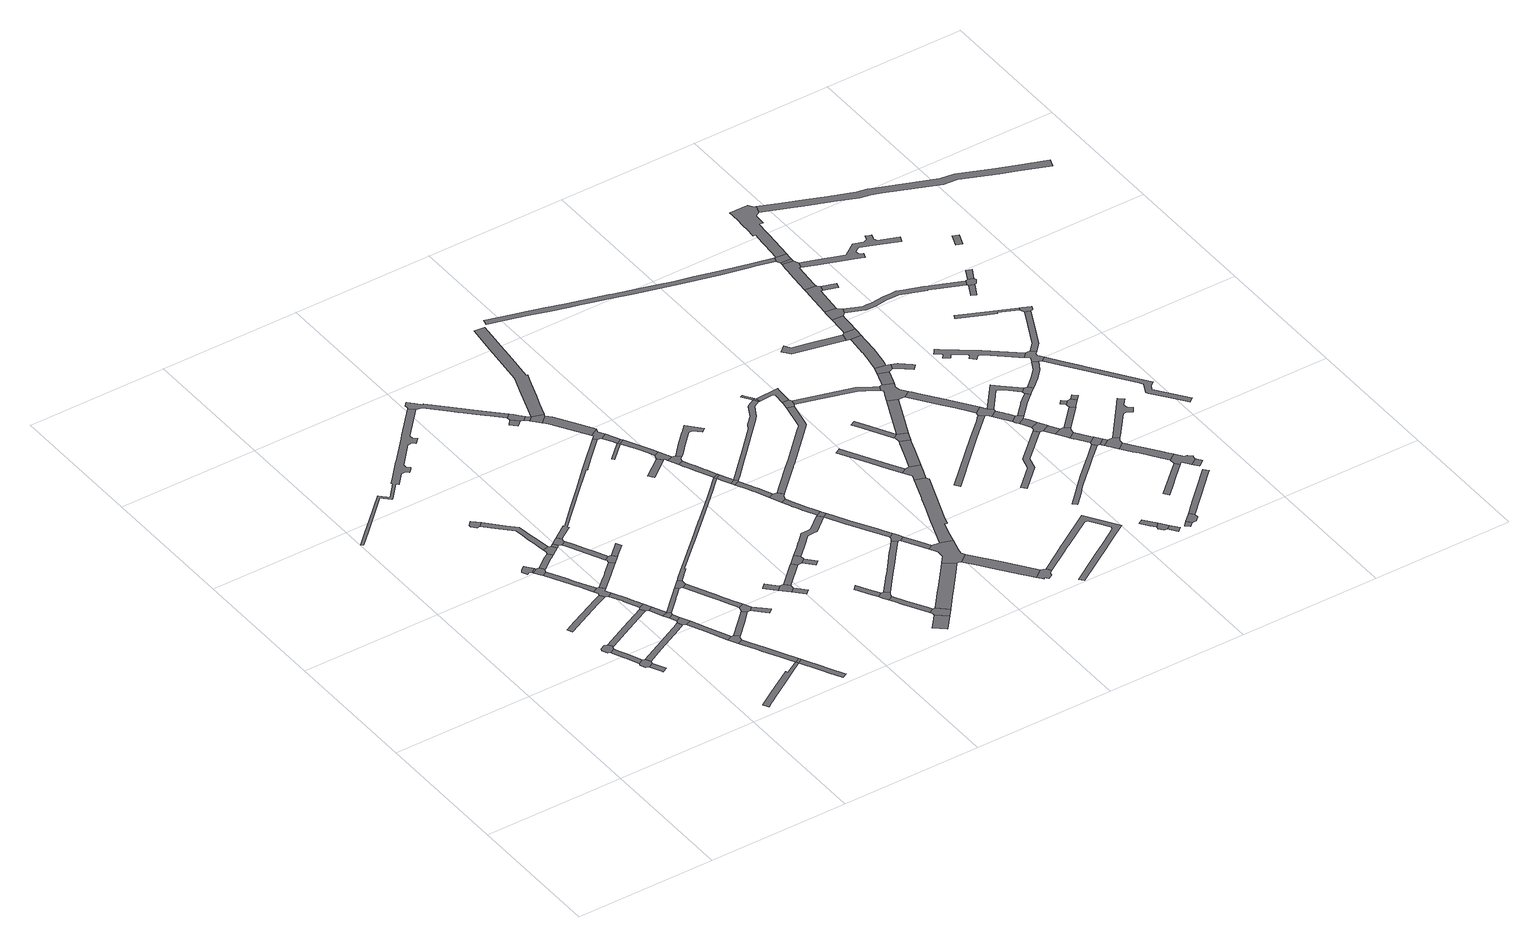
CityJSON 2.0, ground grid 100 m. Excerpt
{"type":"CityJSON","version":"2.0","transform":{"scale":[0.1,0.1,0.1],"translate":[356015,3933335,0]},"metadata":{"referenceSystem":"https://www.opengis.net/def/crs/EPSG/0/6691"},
"CityObjects":{
"road1":{"type":"Road","geometry":[{"type":"MultiSurface","lod":"1","boundaries":[[[0,1,2,3,4,5,6,7,8,9]]]}]},
"road2":{"type":"Road","attributes":{"RoadStructureAttribute.sectionType":"1"},"geometry":[{"type":"MultiSurface","lod":"1","boundaries":[[[10,11,12,0,9,13,14,15,16,17]]]}]},
"road3":{"type":"Road","geometry":[{"type":"MultiSurface","lod":"1","boundaries":[[[18,19,17,16,20,21,22,23]]]}]},
"road4":{"type":"Road","attributes":{"RoadStructureAttribute.sectionType":"1"},"geometry":[{"type":"MultiSurface","lod":"1","boundaries":[[[24,25,26,27,23,22]]]}]},
"road5":{"type":"Road","attributes":{"RoadStructureAttribute.sectionType":"1"},"geometry":[{"type":"MultiSurface","lod":"1","boundaries":[[[28,29,30,31,32,33,34,35]]]}]},
"road6":{"type":"Road","attributes":{"RoadStructureAttribute.sectionType":"1"},"geometry":[{"type":"MultiSurface","lod":"1","boundaries":[[[36,3,2,37,38,39,40]]]}]},
"road7":{"type":"Road","attributes":{"RoadStructureAttribute.sectionType":"1"},"geometry":[{"type":"MultiSurface","lod":"1","boundaries":[[[41,42,43,44,19,18,45,46,47]]]}]},
"road8":{"type":"Road","geometry":[{"type":"MultiSurface","lod":"1","boundaries":[[[48,49,50,51,52,53,54]]]}]},
"road9":{"type":"Road","attributes":{"RoadStructureAttribute.sectionType":"1"},"geometry":[{"type":"MultiSurface","lod":"1","boundaries":[[[52,51,55,56]]]}]},
"road10":{"type":"Road","geometry":[{"type":"MultiSurface","lod":"1","boundaries":[[[57,58,59,60,56,55,61,62]]]}]},
"road11":{"type":"Road","attributes":{"RoadStructureAttribute.sectionType":"1"},"geometry":[{"type":"MultiSurface","lod":"1","boundaries":[[[63,64,65,66,67,68,69,70,57,62]]]}]},
"road12":{"type":"Road","geometry":[{"type":"MultiSurface","lod":"1","boundaries":[[[71,67,66,72,32,31,73,74,75,76]]]}]},
"road13":{"type":"Road","attributes":{"RoadStructureAttribute.sectionType":"1"},"geometry":[{"type":"MultiSurface","lod":"1","boundaries":[[[77,78,79,60,59,80,81,82,83]]]}]},
"road14":{"type":"Road","attributes":{"RoadStructureAttribute.sectionType":"1"},"geometry":[{"type":"MultiSurface","lod":"1","boundaries":[[[84,85,86,87,88,89,90,91,92,93,74,73]]]}]},
"road15":{"type":"Road","geometry":[{"type":"MultiSurface","lod":"1","boundaries":[[[94,95,96,97,98,99,100,101]]]}]},
"road16":{"type":"Road","geometry":[{"type":"MultiSurface","lod":"1","boundaries":[[[88,87,40,39,102,103]]]}]},
"road17":{"type":"Road","attributes":{"RoadStructureAttribute.sectionType":"1"},"geometry":[{"type":"MultiSurface","lod":"1","boundaries":[[[104,105,106,107,108,109,110,111,112,113,114,115,116,117,118,119,120,109,121,122,123,124,125,126,127,128]]]}]},
"road18":{"type":"Road","attributes":{"RoadStructureAttribute.sectionType":"1"},"geometry":[{"type":"MultiSurface","lod":"1","boundaries":[[[129,103,102,130,131,132]]]}]},
"road19":{"type":"Road","attributes":{"RoadStructureAttribute.sectionType":"1"},"geometry":[{"type":"MultiSurface","lod":"1","boundaries":[[[133,134,135,136,137,138,139,140,141,142,143,144,145,146,147,148,149,150,151,152,153,154,155,156,157,158,159,160,161,162,163,164,165,166,167,168,169,170,171,172]]]}]},
"road20":{"type":"Road","geometry":[{"type":"MultiSurface","lod":"1","boundaries":[[[173,174,175,129,132]]]}]},
"road21":{"type":"Road","attributes":{"RoadStructureAttribute.sectionType":"1"},"geometry":[{"type":"MultiSurface","lod":"1","boundaries":[[[176,177,174,173]]]}]},
"road22":{"type":"Road","geometry":[{"type":"MultiSurface","lod":"1","boundaries":[[[178,179,180,177,176,181,41,47]]]}]},
"road23":{"type":"Road","attributes":{"RoadStructureAttribute.sectionType":"1"},"geometry":[{"type":"MultiSurface","lod":"1","boundaries":[[[182,183,184,185,186,187,188,189,190,191,192,193,194,195,196,94,101]]]}]},
"road24":{"type":"Road","attributes":{"RoadStructureAttribute.sectionType":"1"},"geometry":[{"type":"MultiSurface","lod":"1","boundaries":[[[197,198,199,179,178,200,201,202,203,204]]]}]},
"road25":{"type":"Road","geometry":[{"type":"MultiSurface","lod":"1","boundaries":[[[205,190,189,206,77,83,207,208]]]}]},
"road26":{"type":"Road","geometry":[{"type":"MultiSurface","lod":"1","boundaries":[[[209,210,211,212,197,204,213,214]]]}]},
"road27":{"type":"Road","attributes":{"RoadStructureAttribute.sectionType":"1"},"geometry":[{"type":"MultiSurface","lod":"1","boundaries":[[[215,216,217,218,219,220,221,222,223,224,71,76]]]}]},
"road28":{"type":"Road","attributes":{"RoadStructureAttribute.sectionType":"1"},"geometry":[{"type":"MultiSurface","lod":"1","boundaries":[[[207,225,226,227,228,208]]]}]},
"road29":{"type":"Road","attributes":{"RoadStructureAttribute.sectionType":"1"},"geometry":[{"type":"MultiSurface","lod":"1","boundaries":[[[229,230,231,232,233,234,235,121,236,237,238,239,240,241,242,209,214]]]}]},
"road30":{"type":"Road","attributes":{"RoadStructureAttribute.sectionType":"1"},"geometry":[{"type":"MultiSurface","lod":"1","boundaries":[[[243,244,245,129,175,246,247,248,249,250,251]]]}]},
"road31":{"type":"Road","geometry":[{"type":"MultiSurface","lod":"1","boundaries":[[[252,253,254,255,228,227,256,257]]]}]},
"road32":{"type":"Road","geometry":[{"type":"MultiSurface","lod":"1","boundaries":[[[109,120,258,236,121]]]}]},
"road33":{"type":"Road","attributes":{"RoadStructureAttribute.sectionType":"1"},"geometry":[{"type":"MultiSurface","lod":"1","boundaries":[[[256,259,260,261,262,263,264,265,266,267,268,269,270,257]]]}]},
"road34":{"type":"Road","attributes":{"RoadStructureAttribute.sectionType":"1"},"geometry":[{"type":"MultiSurface","lod":"1","boundaries":[[[271,272,273,212,211,274,275,276,277]]]}]},
"road35":{"type":"Road","geometry":[{"type":"MultiSurface","lod":"1","boundaries":[[[265,264,278,279,280,220,219,281,282,283]]]}]},
"road36":{"type":"Road","geometry":[{"type":"MultiSurface","lod":"1","boundaries":[[[251,250,284,285,286,287,288]]]}]},
"road37":{"type":"Road","attributes":{"RoadStructureAttribute.sectionType":"1"},"geometry":[{"type":"MultiSurface","lod":"1","boundaries":[[[282,289,290,291,292,283]]]}]},
"road38":{"type":"Road","attributes":{"RoadStructureAttribute.sectionType":"1"},"geometry":[{"type":"MultiSurface","lod":"1","boundaries":[[[293,294,295,296,297,298,299,285,284,300,301,302,303,304,305]]]}]},
"road39":{"type":"Road","geometry":[{"type":"MultiSurface","lod":"1","boundaries":[[[306,271,277,307,308,309,293,305]]]}]},
"road40":{"type":"Road","attributes":{"RoadStructureAttribute.sectionType":"1"},"geometry":[{"type":"MultiSurface","lod":"1","boundaries":[[[307,310,311,312,313,308]]]}]},
"road41":{"type":"Road","attributes":{"RoadStructureAttribute.sectionType":"1"},"geometry":[{"type":"MultiSurface","lod":"1","boundaries":[[[314,315,316,317,318,319]]]}]},
"road42":{"type":"Road","attributes":{"RoadStructureAttribute.sectionType":"1"},"geometry":[{"type":"MultiSurface","lod":"1","boundaries":[[[320,321,322,323,324,325,326,327,328,254,253,329,330,331,332,333,334,335,336,337,338,339,340,341,342]]]}]},
"road43":{"type":"Road","geometry":[{"type":"MultiSurface","lod":"1","boundaries":[[[343,344,345,346,314,319]]]}]},
"road44":{"type":"Road","attributes":{"RoadStructureAttribute.sectionType":"1"},"geometry":[{"type":"MultiSurface","lod":"1","boundaries":[[[343,347,348,344]]]}]},
"road45":{"type":"Road","geometry":[{"type":"MultiSurface","lod":"1","boundaries":[[[349,350,351,352,353,354,355,356,357,358,359,360,361,362,363,364,157,156,365,366]]]}]},
"road46":{"type":"Road","attributes":{"RoadStructureAttribute.sectionType":"1"},"geometry":[{"type":"MultiSurface","lod":"1","boundaries":[[[367,368,346,345,369]]]}]},
"road47":{"type":"Road","attributes":{"RoadStructureAttribute.sectionType":"1"},"geometry":[{"type":"MultiSurface","lod":"1","boundaries":[[[287,370,371,372,373,374,375,376,377,378,379,380,381,382,383,384,385,386,387,379,388,389,390,391,392,393,394,395,396,397,398,399,288]]]}]},
"road48":{"type":"Road","geometry":[{"type":"MultiSurface","lod":"1","boundaries":[[[400,401,402,403]]]}]},
"road49":{"type":"Road","geometry":[{"type":"MultiSurface","lod":"1","boundaries":[[[404,405,406,407,408,409,410,367,369]]]}]},
"road50":{"type":"Road","geometry":[{"type":"MultiSurface","lod":"1","boundaries":[[[402,411,412,413,414,356,355,415,403]]]}]},
"road51":{"type":"Road","attributes":{"RoadStructureAttribute.sectionType":"1"},"geometry":[{"type":"MultiSurface","lod":"1","boundaries":[[[416,417,418,419,420,421]]]}]},
"road52":{"type":"Road","attributes":{"RoadStructureAttribute.sectionType":"1"},"geometry":[{"type":"MultiSurface","lod":"1","boundaries":[[[404,422,423,424,405]]]}]},
"road53":{"type":"Road","attributes":{"RoadStructureAttribute.sectionType":"1"},"geometry":[{"type":"MultiSurface","lod":"1","boundaries":[[[412,411,425,426]]]}]},
"road54":{"type":"Road","geometry":[{"type":"MultiSurface","lod":"1","boundaries":[[[427,428,429,430,416,421,431,432,433,434]]]}]},
"road55":{"type":"Road","attributes":{"RoadStructureAttribute.sectionType":"1"},"geometry":[{"type":"MultiSurface","lod":"1","boundaries":[[[435,436,437,438,439,440]]]}]},
"road56":{"type":"Road","attributes":{"RoadStructureAttribute.sectionType":"1"},"geometry":[{"type":"MultiSurface","lod":"1","boundaries":[[[433,441,442,443,444,445,446,434]]]}]},
"road57":{"type":"Road","geometry":[{"type":"MultiSurface","lod":"1","boundaries":[[[447,448,426,425,449,450]]]}]},
"road58":{"type":"Road","geometry":[{"type":"MultiSurface","lod":"1","boundaries":[[[439,451,452,444,443,453,440]]]}]},
"road59":{"type":"Road","attributes":{"RoadStructureAttribute.sectionType":"1"},"geometry":[{"type":"MultiSurface","lod":"1","boundaries":[[[449,454,455,456,457,458,459,460,450]]]}]},
"road60":{"type":"Road","attributes":{"RoadStructureAttribute.sectionType":"1"},"geometry":[{"type":"MultiSurface","lod":"1","boundaries":[[[461,462,463,464]]]}]},
"road61":{"type":"Road","attributes":{"RoadStructureAttribute.sectionType":"1"},"geometry":[{"type":"MultiSurface","lod":"1","boundaries":[[[465,466,467,468,469,470,471,472,473,474,475,468]]]}]},
"road62":{"type":"Road","geometry":[{"type":"MultiSurface","lod":"1","boundaries":[[[476,477,458,457,478,342,341,479,480]]]}]},
"road63":{"type":"Road","attributes":{"RoadStructureAttribute.sectionType":"1"},"geometry":[{"type":"MultiSurface","lod":"1","boundaries":[[[479,481,465,482,480]]]}]},
"road64":{"type":"Road","geometry":[{"type":"MultiSurface","lod":"1","boundaries":[[[482,465,468,475]]]}]},
"road65":{"type":"Road","geometry":[{"type":"MultiSurface","lod":"1","boundaries":[[[483,484,485,486,487,488,489,472,471,461,464]]]}]},
"road66":{"type":"Road","attributes":{"RoadStructureAttribute.sectionType":"1"},"geometry":[{"type":"MultiSurface","lod":"1","boundaries":[[[490,491,492,493,494,429,428,495,496,497,498,499,500]]]}]},
"road67":{"type":"Road","geometry":[{"type":"MultiSurface","lod":"1","boundaries":[[[501,502,503,504,486,485,505]]]}]},
"road68":{"type":"Road","attributes":{"RoadStructureAttribute.sectionType":"1"},"geometry":[{"type":"MultiSurface","lod":"1","boundaries":[[[506,507,508,509,510,511,512,513,514,515,516,517,518,519,520,501,505]]]}]},
"road69":{"type":"Road","attributes":{"RoadStructureAttribute.sectionType":"1"},"geometry":[{"type":"MultiSurface","lod":"1","boundaries":[[[521,522,523,524,525,526,527,528,529,530,531,532,533,534,535,536,537,408,407,538,539,540,541,542,543,528,544,545,546,547,548,549,550,551]]]}]},
"road70":{"type":"Road","geometry":[{"type":"MultiSurface","lod":"1","boundaries":[[[379,387,514,513,388]]]}]},
"road71":{"type":"Road","attributes":{"RoadStructureAttribute.sectionType":"1"},"geometry":[{"type":"MultiSurface","lod":"1","boundaries":[[[552,553,554,555,556,426,448,557,558,559,560,561,562,563,564,565,566]]]}]},
"road72":{"type":"Road","geometry":[{"type":"MultiSurface","lod":"1","boundaries":[[[567,568,569,570,382,381]]]}]},
"road73":{"type":"Road","attributes":{"RoadStructureAttribute.sectionType":"1"},"geometry":[{"type":"MultiSurface","lod":"1","boundaries":[[[571,572,573,574,452,451,575,576,577,578,579]]]}]},
"road74":{"type":"Road","attributes":{"RoadStructureAttribute.sectionType":"1"},"geometry":[{"type":"MultiSurface","lod":"1","boundaries":[[[580,581,582,569,568,583,584,585,586,587,588,589]]]}]},
"road75":{"type":"Road","geometry":[{"type":"MultiSurface","lod":"1","boundaries":[[[588,590,591,592,593,594,595,589]]]}]},
"road76":{"type":"Road","attributes":{"RoadStructureAttribute.sectionType":"1"},"geometry":[{"type":"MultiSurface","lod":"1","boundaries":[[[591,596,597,598,599,600,601,602,603,604,605,606,607,608,609,610,592]]]}]},
"road77":{"type":"Road","geometry":[{"type":"MultiSurface","lod":"1","boundaries":[[[611,603,602,529,528,527]]]}]},
"road78":{"type":"Road","attributes":{"RoadStructureAttribute.sectionType":"1"},"geometry":[{"type":"MultiSurface","lod":"1","boundaries":[[[503,612,613,614,615,616,617,618,619,620,621,622,623,624,625,626,504]]]}]},
"road79":{"type":"Road","geometry":[{"type":"MultiSurface","lod":"1","boundaries":[[[627,551,550,628,629,500,499,630,631]]]}]},
"road80":{"type":"Road","attributes":{"RoadStructureAttribute.sectionType":"1"},"geometry":[{"type":"MultiSurface","lod":"1","boundaries":[[[630,632,633,634,631]]]}]},
"road81":{"type":"Road","geometry":[{"type":"MultiSurface","lod":"1","boundaries":[[[635,636,637,638,639,640,641,633,632,642,643,644,571,579]]]}]},
"road82":{"type":"Road","attributes":{"RoadStructureAttribute.sectionType":"1"},"geometry":[{"type":"MultiSurface","lod":"1","boundaries":[[[570,645,646,647,648,649,650,651,652,653,654,655,656,657,658,659,660,661,662,663,382]]]}]},
"road83":{"type":"Road","attributes":{"RoadStructureAttribute.sectionType":"1"},"geometry":[{"type":"MultiSurface","lod":"1","boundaries":[[[664,665,637,636,666,667,668,669,670]]]}]},
"road84":{"type":"Road","attributes":{"RoadStructureAttribute.sectionType":"1"},"geometry":[{"type":"MultiSurface","lod":"1","boundaries":[[[594,671,672,673,674,675,676,677,678,679,680,681,682,683,684,685,686,687,688,595]]]}]},
"road85":{"type":"Road","geometry":[{"type":"MultiSurface","lod":"1","boundaries":[[[689,690,691,692,693,694,695,696,664,670]]]}]},
"road86":{"type":"Road","attributes":{"RoadStructureAttribute.sectionType":"1"},"geometry":[{"type":"MultiSurface","lod":"1","boundaries":[[[697,698,699,700,701,702,703,641,640,704,705,706,707,708,709,710,711]]]}]},
"road87":{"type":"Road","attributes":{"RoadStructureAttribute.sectionType":"1"},"geometry":[{"type":"MultiSurface","lod":"1","boundaries":[[[712,713,714,715,716,717,718,719]]]}]},
"road88":{"type":"Road","geometry":[{"type":"MultiSurface","lod":"1","boundaries":[[[720,721,722,723,654,724]]]}]},
"road89":{"type":"Road","geometry":[{"type":"MultiSurface","lod":"1","boundaries":[[[725,726,724,654,653]]]}]},
"road90":{"type":"Road","geometry":[{"type":"MultiSurface","lod":"1","boundaries":[[[710,727,728,729,719,718,730,711]]]}]},
"road91":{"type":"Road","attributes":{"RoadStructureAttribute.sectionType":"1"},"geometry":[{"type":"MultiSurface","lod":"1","boundaries":[[[725,731,732,733,734,735,736,726]]]}]},
"road92":{"type":"Road","geometry":[{"type":"MultiSurface","lod":"1","boundaries":[[[737,734,733,738,739,680,679,740]]]}]},
"road93":{"type":"Road","attributes":{"RoadStructureAttribute.sectionType":"1"},"geometry":[{"type":"MultiSurface","lod":"1","boundaries":[[[741,742,743,744,745,746,747,748,749,750,751,752,753,754,755,756,757,758,759,760,761,762,763,764,696,695]]]}]},
"road94":{"type":"Road","attributes":{"RoadStructureAttribute.sectionType":"1"},"geometry":[{"type":"MultiSurface","lod":"1","boundaries":[[[765,766,767,768,729,728,769,770,771]]]}]},
"road95":{"type":"Road","attributes":{"RoadStructureAttribute.sectionType":"1"},"geometry":[{"type":"MultiSurface","lod":"1","boundaries":[[[772,773,774,775,776,777,778]]]}]},
"road96":{"type":"Road","geometry":[{"type":"MultiSurface","lod":"1","boundaries":[[[779,778,777,780,765,771]]]}]},
"road97":{"type":"Road","attributes":{"RoadStructureAttribute.sectionType":"1"},"geometry":[{"type":"MultiSurface","lod":"1","boundaries":[[[781,782,783,784,785,786,787,788,737,740]]]}]},
"road98":{"type":"Road","attributes":{"RoadStructureAttribute.sectionType":"1"},"geometry":[{"type":"MultiSurface","lod":"1","boundaries":[[[789,790,791,792,793,794,795,796,797,798,799,800,801,802,803,804,805,806,807,808,809,810,811,812,813,814,815,816,817,818,819,820,821,822,823,824,825,826]]]}]},
"road99":{"type":"Road","attributes":{"RoadStructureAttribute.sectionType":"1"},"geometry":[{"type":"MultiSurface","lod":"1","boundaries":[[[779,827,828,829,830,778]]]}]},
"road100":{"type":"Road","attributes":{"RoadStructureAttribute.sectionType":"1"},"geometry":[{"type":"MultiSurface","lod":"1","boundaries":[[[831,832,833,834,835,836,837,838,839]]]}]},
"road101":{"type":"Road","attributes":{"RoadStructureAttribute.sectionType":"1"},"geometry":[{"type":"MultiSurface","lod":"1","boundaries":[[[840,841,842,843,844]]]}]},
"road102":{"type":"Road","geometry":[{"type":"MultiSurface","lod":"1","boundaries":[[[845,846,847,840,844,848,849]]]}]},
"road103":{"type":"Road","attributes":{"RoadStructureAttribute.sectionType":"1"},"geometry":[{"type":"MultiSurface","lod":"1","boundaries":[[[850,851,852,853,854,855,856,857,858]]]}]},
"road104":{"type":"Road","geometry":[{"type":"MultiSurface","lod":"1","boundaries":[[[859,860,861,862,863,785,784,864,865,866,829,828,867]]]}]},
"road105":{"type":"Road","attributes":{"RoadStructureAttribute.sectionType":"1"},"geometry":[{"type":"MultiSurface","lod":"1","boundaries":[[[846,845,868,869]]]}]},
"road106":{"type":"Road","attributes":{"RoadStructureAttribute.sectionType":"1"},"geometry":[{"type":"MultiSurface","lod":"1","boundaries":[[[870,871,872,873,874,875,876,877]]]}]},
"road107":{"type":"Road","attributes":{"RoadStructureAttribute.sectionType":"1"},"geometry":[{"type":"MultiSurface","lod":"1","boundaries":[[[878,879,880,863,862,881,882,883]]]}]},
"road108":{"type":"Road","attributes":{"RoadStructureAttribute.sectionType":"1"},"geometry":[{"type":"MultiSurface","lod":"1","boundaries":[[[884,885,886,887,888,889,890,891,892,893,894,895,896,897,898]]]}]},
"road109":{"type":"Road","attributes":{"RoadStructureAttribute.sectionType":"1"},"geometry":[{"type":"MultiSurface","lod":"1","boundaries":[[[899,900,901,902]]]}]},
"road110":{"type":"Road","attributes":{"RoadStructureAttribute.sectionType":"1"},"geometry":[{"type":"MultiSurface","lod":"1","boundaries":[[[903,904,905,906,907,908,909,910,911,912,859,867]]]}]},
"road111":{"type":"Road","geometry":[{"type":"MultiSurface","lod":"1","boundaries":[[[913,914,915,878,883,916,917]]]}]},
"road112":{"type":"Road","geometry":[{"type":"MultiSurface","lod":"1","boundaries":[[[918,919,920,921,900,899]]]}]},
"road113":{"type":"Road","geometry":[{"type":"MultiSurface","lod":"1","boundaries":[[[838,922,923,924,925,926,927,908,907,839]]]}]},
"road114":{"type":"Road","attributes":{"RoadStructureAttribute.sectionType":"1"},"geometry":[{"type":"MultiSurface","lod":"1","boundaries":[[[928,929,930,931,932,933,934,914,913,935,936,937,938,939,940]]]}]},
"road115":{"type":"Road","attributes":{"RoadStructureAttribute.sectionType":"1"},"geometry":[{"type":"MultiSurface","lod":"1","boundaries":[[[916,941,942,943,944,945,946,917]]]}]},
"road116":{"type":"Road","attributes":{"RoadStructureAttribute.sectionType":"1"},"geometry":[{"type":"MultiSurface","lod":"1","boundaries":[[[947,948,949,950,924,923,951,952,953,954]]]}]},
"road117":{"type":"Road","geometry":[{"type":"MultiSurface","lod":"1","boundaries":[[[955,956,957,958,959,947,954]]]}]},
"road118":{"type":"Road","geometry":[{"type":"MultiSurface","lod":"1","boundaries":[[[928,940,960,961,962,870,877]]]}]},
"road119":{"type":"Road","attributes":{"RoadStructureAttribute.sectionType":"1"},"geometry":[{"type":"MultiSurface","lod":"1","boundaries":[[[963,964,957,956,965,966]]]}]},
"road120":{"type":"Road","geometry":[{"type":"MultiSurface","lod":"1","boundaries":[[[967,963,966,968,858,857,969,970]]]}]},
"road121":{"type":"Road","attributes":{"RoadStructureAttribute.sectionType":"1"},"geometry":[{"type":"MultiSurface","lod":"1","boundaries":[[[969,971,972,973,970]]]}]},
"road122":{"type":"Road","attributes":{"RoadStructureAttribute.sectionType":"1"},"geometry":[{"type":"MultiSurface","lod":"1","boundaries":[[[961,974,975,976,977,978,979,962]]]}]},
"road123":{"type":"Road","geometry":[{"type":"MultiSurface","lod":"1","boundaries":[[[980,981,982,983,984,985,972,971]]]}]},
"road124":{"type":"Road","attributes":{"RoadStructureAttribute.sectionType":"1"},"geometry":[{"type":"MultiSurface","lod":"1","boundaries":[[[986,987,982,981,988,989,990,991,992]]]}]},
"road125":{"type":"Road","geometry":[{"type":"MultiSurface","lod":"1","boundaries":[[[976,993,994,995,996,997,998,977]]]}]},
"road126":{"type":"Road","attributes":{"RoadStructureAttribute.sectionType":"1"},"geometry":[{"type":"MultiSurface","lod":"1","boundaries":[[[999,1000,1001,1002,1003,1004,1005]]]}]},
"road127":{"type":"Road","attributes":{"RoadStructureAttribute.sectionType":"1"},"geometry":[{"type":"MultiSurface","lod":"1","boundaries":[[[1006,1007,1008,1009,1010,1011,1012,1013,1014,1015,1016,927,926]]]}]},
"road128":{"type":"Road","attributes":{"RoadStructureAttribute.sectionType":"1"},"geometry":[{"type":"MultiSurface","lod":"1","boundaries":[[[1017,1018,1019,1020,1021,1022,1023,1024,1025,1026,1027,1028,921,920]]]}]},
"road129":{"type":"Road","geometry":[{"type":"MultiSurface","lod":"1","boundaries":[[[991,898,897,1029,1030,992]]]}]},
"road130":{"type":"Road","attributes":{"RoadStructureAttribute.sectionType":"1"},"geometry":[{"type":"MultiSurface","lod":"1","boundaries":[[[1031,1032,1033,1034,1035,1036,959,958,1037,1038,1039,1040,1041,1042]]]}]},
"road131":{"type":"Road","attributes":{"RoadStructureAttribute.sectionType":"1"},"geometry":[{"type":"MultiSurface","lod":"1","boundaries":[[[1030,1029,1043,1044,1045]]]}]},
"road132":{"type":"Road","geometry":[{"type":"MultiSurface","lod":"1","boundaries":[[[1044,1046,1047,1048,1049,1050,1051,1052,1053,1054,1045]]]}]},
"road133":{"type":"Road","geometry":[{"type":"MultiSurface","lod":"1","boundaries":[[[1055,1056,1057,1058,997,996,1059,1060,1061,1062]]]}]},
"road134":{"type":"Road","attributes":{"RoadStructureAttribute.sectionType":"1"},"geometry":[{"type":"MultiSurface","lod":"1","boundaries":[[[1063,985,984,1064]]]}]},
"road135":{"type":"Road","attributes":{"RoadStructureAttribute.sectionType":"1"},"geometry":[{"type":"MultiSurface","lod":"1","boundaries":[[[1065,1066,1067,1068,1069,1070,1050,1049,1071,1072,1073,1074,1075]]]}]},
"road136":{"type":"Road","geometry":[{"type":"MultiSurface","lod":"1","boundaries":[[[1076,1013,1012,1042,1041,1077,1078,1079,1080]]]}]},
"road137":{"type":"Road","attributes":{"RoadStructureAttribute.sectionType":"1"},"geometry":[{"type":"MultiSurface","lod":"1","boundaries":[[[1081,1082,1083,1084,1085,1056,1055,1086,1087,1088,1089,1090]]]}]},
"road138":{"type":"Road","geometry":[{"type":"MultiSurface","lod":"1","boundaries":[[[1061,1091,1092,1093,1094,1062]]]}]},
"road139":{"type":"Road","geometry":[{"type":"MultiSurface","lod":"1","boundaries":[[[1095,1096,1097,1098]]]}]},
"road140":{"type":"Road","geometry":[{"type":"MultiSurface","lod":"1","boundaries":[[[1004,1099,1100,1101,1102,1103,1104,1105,1065,1075,1005]]]}]},
"road141":{"type":"Road","geometry":[{"type":"MultiSurface","lod":"1","boundaries":[[[1081,1090,1106,1107]]]}]},
"road142":{"type":"Road","geometry":[{"type":"MultiSurface","lod":"1","boundaries":[[[1108,1095,1098,1109,1063,1064,1110,1111]]]}]},
"road143":{"type":"Road","geometry":[{"type":"MultiSurface","lod":"1","boundaries":[[[1106,1112,1113,1114,806,805,1107]]]}]},
"road144":{"type":"Road","geometry":[{"type":"MultiSurface","lod":"1","boundaries":[[[1115,1101,1100,1116,1117]]]}]},
"road145":{"type":"Road","attributes":{"RoadStructureAttribute.sectionType":"1"},"geometry":[{"type":"MultiSurface","lod":"1","boundaries":[[[1118,1119,1120,1121,1122,1123,1124,1125,1126,1127,1128,1129,1130,1131,1132,1133,1134,1135,1136,1137,1138,1139]]]}]},
"road146":{"type":"Road","attributes":{"RoadStructureAttribute.sectionType":"1"},"geometry":[{"type":"MultiSurface","lod":"1","boundaries":[[[1140,1141,1108,1111]]]}]},
"road147":{"type":"Road","attributes":{"RoadStructureAttribute.sectionType":"1"},"geometry":[{"type":"MultiSurface","lod":"1","boundaries":[[[1053,1142,1143,1144,1145,1146,1147,1148,1149,1150,1151,1152,1054]]]}]},
"road148":{"type":"Road","attributes":{"RoadStructureAttribute.sectionType":"1"},"geometry":[{"type":"MultiSurface","lod":"1","boundaries":[[[1153,1154,1155,1080,1079,1156,1157,1158]]]}]},
"road149":{"type":"Road","attributes":{"RoadStructureAttribute.sectionType":"1"},"geometry":[{"type":"MultiSurface","lod":"1","boundaries":[[[1159,1160,1161,1162,1163,1164,1165,1166,1167,1168,1114,1113,1169,1170,1171,1172,1173,1174,1175,1176,1177,1178,1179,1180,1181]]]}]},
"road150":{"type":"Road","attributes":{"RoadStructureAttribute.sectionType":"1"},"geometry":[{"type":"MultiSurface","lod":"1","boundaries":[[[1182,1183,1184,1185,1186,1187,1188,1189,1190,1191,1192,994,993,1193,1194,1195,1196,1197,1198,1199,1200,1201,1202,1203]]]}]},
"road151":{"type":"Road","geometry":[{"type":"MultiSurface","lod":"1","boundaries":[[[1204,1205,1206,1207,1208,1209,1118,1139,1210,1211,1153,1158]]]}]},
"road152":{"type":"Road","geometry":[{"type":"MultiSurface","lod":"1","boundaries":[[[1088,1212,1213,1214,1215,1216,1217,1218,1219,1220,1221,1222,1223,1224,1225,1226,1227,1228,1229,1230,1231,1232,1233,1234,1235,1089]]]}]},
"road153":{"type":"Road","attributes":{"RoadStructureAttribute.sectionType":"1"},"geometry":[{"type":"MultiSurface","lod":"1","boundaries":[[[1236,1237,1238,1239,1240,1241,1242,1243,1244,1245,1246,1247,1248,1249,1250,1251,1252,1253,1254,1255,1256,1205,1204]]]}]},
"road154":{"type":"Road","attributes":{"RoadStructureAttribute.sectionType":"1"},"geometry":[{"type":"MultiSurface","lod":"1","boundaries":[[[1257,1258,1259,1260,1261,1262,1263,1264,1265,1266]]]}]},
"road155":{"type":"Road","attributes":{"RoadStructureAttribute.sectionType":"1"},"geometry":[{"type":"MultiSurface","lod":"1","boundaries":[[[1208,1267,1268,1269,1270,1271,1272,1209]]]}]},
"road156":{"type":"Road","attributes":{"RoadStructureAttribute.sectionType":"1"},"geometry":[{"type":"MultiSurface","lod":"1","boundaries":[[[1273,1274,1275,1276,1277]]]}]},
"road157":{"type":"Road","geometry":[{"type":"MultiSurface","lod":"1","boundaries":[[[1278,1279,1182,1203,1273,1277,1280,1281]]]}]},
"road158":{"type":"Road","geometry":[{"type":"MultiSurface","lod":"1","boundaries":[[[1265,1270,1269,1282,1283,1284,1266]]]}]},
"road159":{"type":"Road","attributes":{"RoadStructureAttribute.sectionType":"1"},"geometry":[{"type":"MultiSurface","lod":"1","boundaries":[[[1278,1285,1286,1279]]]}]},
"road160":{"type":"Road","attributes":{"RoadStructureAttribute.sectionType":"1"},"geometry":[{"type":"MultiSurface","lod":"1","boundaries":[[[1287,1288,1289,1290]]]}]},
"road161":{"type":"Road","attributes":{"RoadStructureAttribute.sectionType":"1"},"geometry":[{"type":"MultiSurface","lod":"1","boundaries":[[[1291,1292,1293,1294,1295,1296,1297,1298,1299,1300,1301,1179,1178,1302,1303,1304,1305,1306,1307,1308,1309,1310,1311,1312,1313,1314]]]}]}
},
"vertices":[
[706,1095,0],[712,1114,0],[719,1117,0],[697,1151,0],[677,1157,0],[641,1140,0],[636,1124,0],[635,1121,0],[651,1084,0],[670,1077,0],
[748,1000,0],[744,1007,0],[719,1064,0],[675,1064,0],[710,985,0],[712,982,0],[754,886,0],[789,906,0],
[825,862,0],[808,898,0],[748,866,0],[765,830,0],[784,824,0],[819,842,0],
[826,735,0],[828,732,0],[863,751,0],[862,754,0],
[593,1381,0],[702,1434,0],[877,1518,0],[957,1557,0],[937,1592,0],[892,1570,0],[662,1459,0],[577,1418,0],
[880,1242,0],[897,1205,0],[1063,1287,0],[1083,1297,0],[1064,1333,0],
[1179,1088,0],[1135,1065,0],[1123,1059,0],[946,969,0],[946,924,0],[1141,1023,0],[1196,1052,0],
[673,2053,0],[690,2017,0],[705,2024,0],[724,2017,0],[757,2042,0],[716,2097,0],[684,2073,0],
[729,2010,0],[765,2032,0],
[797,1973,0],[802,1993,0],[808,1997,0],[785,2029,0],[756,1966,0],[763,1952,0],
[830,1826,0],[888,1718,0],[918,1659,0],[928,1641,0],[964,1660,0],[935,1714,0],[887,1803,0],[866,1843,0],
[983,1656,0],[944,1611,0],[976,1551,0],[1011,1570,0],[990,1609,0],[1010,1626,0],
[907,2118,0],[879,2098,0],[876,2096,0],[897,2062,0],[903,2066,0],[907,2069,0],[930,2086,0],
[1025,1459,0],[1026,1456,0],[1030,1448,0],[1075,1350,0],[1112,1366,0],[1091,1411,0],[1090,1413,0],[1066,1465,0],[1062,1474,0],[1017,1559,0],
[748,2608,0],[700,2657,0],[671,2629,0],[670,2610,0],[670,2609,0],[697,2578,0],[699,2580,0],[719,2580,0],
[1103,1291,0],[1139,1308,0],
[1199,89,0],[1236,113,0],[1255,126,0],[1387,212,0],[1484,274,0],[1571,328,0],[1635,204,0],[1655,167,0],[1668,141,0],[1693,94,0],[1716,53,0],[1751,72,0],[1740,93,0],[1704,160,0],[1651,261,0],[1630,302,0],[1607,347,0],[1561,349,0],[1472,294,0],[1463,288,0],[1454,305,0],[1256,178,0],[1188,135,0],[1145,107,0],[1169,70,0],
[1183,1213,0],[1107,1282,0],[1112,1272,0],[1146,1198,0],
[115,2926,0],[203,3010,0],[371,3169,0],[426,3111,0],[432,3117,0],[533,3228,0],[547,3213,0],[549,3215,0],[618,3292,0],[648,3294,0],[649,3293,0],[670,3274,0],[690,3296,0],[703,3311,0],[682,3330,0],[681,3360,0],[817,3509,0],[826,3510,0],[847,3511,0],[868,3491,0],[902,3528,0],[880,3548,0],[879,3578,0],[1060,3776,0],[1023,3810,0],[840,3609,0],[817,3583,0],[755,3515,0],[661,3413,0],[660,3412,0],[557,3298,0],[511,3248,0],[519,3240,0],[427,3138,0],[427,3137,0],[372,3195,0],[190,3022,0],[94,2932,0],[6,2848,0],[20,2836,0],
[1165,1157,0],[1201,1174,0],[1204,1193,0],
[1187,1108,0],[1223,1125,0],
[1216,1045,0],[1254,1058,0],[1241,1085,0],[1180,1088,0],
[786,2511,0],[878,2416,0],[886,2354,0],[891,2313,0],[894,2293,0],[901,2235,0],[905,2205,0],[910,2166,0],[950,2171,0],[950,2176,0],[934,2298,0],[934,2299,0],[933,2303,0],[916,2434,0],[856,2496,0],
[1376,786,0],[1301,954,0],[1294,971,0],[1253,962,0],[1256,957,0],[1257,954,0],[1274,917,0],[1339,770,0],
[967,2164,0],[914,2137,0],[992,2131,0],[969,2163,0],
[1410,722,0],[1413,746,0],[1425,758,0],[1397,786,0],[1363,724,0],[1374,704,0],
[1057,1669,0],[1107,1714,0],[1120,1725,0],[1184,1785,0],[1202,1802,0],[1174,1831,0],[1093,1755,0],[1086,1749,0],[1076,1740,0],[1051,1717,0],
[997,2134,0],[1004,2140,0],[1014,2147,0],[991,2180,0],
[1392,668,0],[1434,587,0],[1452,554,0],[1488,485,0],[1498,467,0],[1500,464,0],[1545,379,0],[1596,367,0],[1536,482,0],[1516,519,0],[1477,593,0],[1470,605,0],[1466,613,0],[1430,684,0],
[1358,1381,0],[1321,1345,0],[1298,1323,0],[1304,1289,0],[1309,1294,0],[1341,1324,0],[1378,1360,0],[1384,1365,0],[1364,1386,0],
[1064,2167,0],[1069,2187,0],[1045,2219,0],[1017,2199,0],[1033,2140,0],[1069,2158,0],
[1601,357,0],
[1048,2110,0],[1094,2018,0],[1102,2002,0],[1107,1993,0],[1144,1917,0],[1170,1865,0],[1206,1883,0],[1158,1980,0],[1143,2010,0],[1134,2028,0],[1115,2065,0],[1094,2108,0],
[1571,960,0],[1497,886,0],[1487,876,0],[1517,850,0],[1571,904,0],[1585,918,0],[1600,933,0],
[1174,1857,0],[1177,1851,0],[1176,1843,0],[1244,1841,0],[1253,1849,0],[1226,1879,0],
[1408,1363,0],[1444,1380,0],[1440,1388,0],[1442,1418,0],[1421,1441,0],
[1258,1854,0],[1336,1927,0],[1319,1964,0],[1241,1892,0],
[1620,1014,0],[1601,1053,0],[1596,1065,0],[1569,1120,0],[1556,1148,0],[1537,1188,0],[1523,1217,0],[1444,1288,0],[1486,1199,0],[1519,1132,0],[1556,1054,0],[1570,1024,0],[1583,996,0],
[1578,968,0],[1621,933,0],[1649,962,0],[1641,970,0],
[1709,846,0],[1732,867,0],[1739,873,0],[1717,894,0],
[1912,1034,0],[1875,1073,0],[1844,1106,0],[1811,1075,0],[1861,1023,0],[1879,1004,0],
[1608,2730,0],[1589,2712,0],[1564,2687,0],[1420,2546,0],[1297,2426,0],[1251,2381,0],[1154,2285,0],[1148,2294,0],[1075,2241,0],[1094,2205,0],[1170,2260,0],[1164,2269,0],[1277,2380,0],[1310,2413,0],[1434,2533,0],[1532,2627,0],[1586,2679,0],[1593,2672,0],[1599,2679,0],[1682,2760,0],[1703,2781,0],[1815,2888,0],[1794,2910,0],
[1939,940,0],[1971,971,0],[1972,1001,0],[1942,1034,0],
[2003,871,0],[2035,902,0],
[1230,3634,0],[1261,3602,0],[1264,3600,0],[1361,3504,0],[1381,3483,0],[1388,3476,0],[1478,3381,0],[1508,3410,0],[1389,3533,0],[1260,3663,0],[1130,3794,0],[1127,3787,0],[1084,3831,0],[1051,3867,0],[1025,3843,0],[1027,3814,0],[1102,3764,0],[1103,3763,0],
[2095,1179,0],[2076,1160,0],[2126,1146,0],
[1443,1419,0],[1449,1425,0],[1528,1504,0],[1522,1512,0],[1665,1644,0],[1735,1708,0],[1900,1860,0],[2124,2067,0],[2159,2103,0],[2203,2146,0],[2222,2102,0],[2246,2056,0],[2283,2075,0],[2281,2078,0],[2279,2081,0],[2275,2090,0],[2259,2120,0],[2239,2163,0],[2190,2159,0],[2169,2139,0],[2112,2082,0],[2044,2018,0],[1887,1874,0],[1860,1849,0],[1722,1722,0],[1704,1705,0],[1517,1532,0],[1510,1526,0],[1436,1455,0],[1429,1449,0],
[1447,3319,0],[1490,3278,0],[1528,3313,0],[1480,3357,0],
[2156,1145,0],[2190,1175,0],[2189,1176,0],[2190,1206,0],[2159,1239,0],[2135,1216,0],[2103,1186,0],
[1549,3306,0],[1579,3335,0],[1549,3367,0],[1527,3390,0],[1479,3362,0],
[2389,618,0],[2357,676,0],[2302,775,0],[2273,745,0],[2334,635,0],[2354,599,0],
[2172,1128,0],[2219,1078,0],[2251,1109,0],
[1575,3279,0],[1606,3308,0],
[2426,574,0],[2440,591,0],[2409,617,0],[2397,618,0],[2371,568,0],[2384,545,0],[2389,535,0],[2424,554,0],
[2512,221,0],[2489,193,0],[2452,149,0],[2527,87,0],[2610,187,0],[2535,249,0],
[2408,501,0],[2437,449,0],[2527,287,0],[2562,307,0],[2547,334,0],[2472,468,0],
[1683,3276,0],[1687,3285,0],[1629,3222,0],[1682,3271,0],
[2652,239,0],[2582,305,0],[2537,269,0],
[1638,3212,0],[1663,3179,0],[1675,3158,0],[1810,2943,0],[1871,2982,0],[1807,3083,0],[1713,3234,0],
[2009,2520,0],[1866,2410,0],[1893,2374,0],[2037,2484,0],
[1896,2788,0],[1777,2675,0],[1791,2660,0],[1908,2772,0],[1964,2669,0],[2000,2595,0],[2019,2555,0],[2055,2573,0],[2051,2581,0],[2040,2605,0],[1945,2791,0],
[1863,2951,0],[1861,2956,0],[1817,2932,0],[1844,2883,0],[1887,2905,0],
[1886,2810,0],[1936,2809,0],
[2048,2492,0],[2049,2489,0],[2058,2468,0],[2096,2484,0],[2087,2506,0],[2085,2510,0],[2078,2526,0],
[2687,953,0],[2663,925,0],[2602,850,0],[2526,758,0],[2521,752,0],[2554,730,0],[2557,733,0],[2633,825,0],[2684,887,0],[2769,990,0],[2738,1016,0],
[2127,2413,0],[2131,2432,0],[2151,2450,0],[2123,2479,0],[2089,2397,0],
[2094,2386,0],[2103,2364,0],[2118,2331,0],[2125,2314,0],[2145,2272,0],[2183,2189,0],[2193,2166,0],[2195,2164,0],[2231,2181,0],[2230,2183,0],[2200,2250,0],[2197,2255,0],[2163,2330,0],[2158,2341,0],[2149,2363,0],
[2754,1133,0],[2734,1169,0],[2724,1188,0],[2698,1232,0],[2643,1324,0],[2622,1361,0],[2564,1469,0],[2529,1449,0],[2500,1483,0],[2397,1397,0],[2375,1396,0],[2323,1394,0],[2295,1367,0],[2273,1346,0],[2271,1344,0],[2245,1320,0],[2216,1292,0],[2208,1223,0],[2270,1282,0],[2272,1283,0],[2342,1350,0],[2379,1351,0],[2414,1353,0],[2605,1310,0],[2608,1304,0],[2688,1168,0],[2695,1159,0],[2697,1156,0],[2741,1074,0],[2754,1052,0],[2788,1072,0],
[1787,4086,0],[1783,4051,0],[1742,3685,0],[1687,3534,0],[1630,3374,0],[1723,3382,0],[1751,3457,0],[1809,3616,0],[1828,3668,0],[1817,3670,0],[1844,3901,0],[1860,4050,0],[1862,4075,0],[1880,4215,0],[1804,4220,0],
[2256,2039,0],[2260,2030,0],[2296,2047,0],[2303,2055,0],
[2871,656,0],[2818,591,0],[2708,459,0],[2697,445,0],[2678,271,0],[2731,335,0],[2770,383,0],[2911,555,0],[2944,596,0],
[2355,1923,0],[2349,1935,0],[2301,2035,0],[2278,1991,0],[2280,1987,0],[2298,1950,0],[2318,1906,0],[2319,1905,0],[2363,1803,0],[2400,1819,0],
[2367,1795,0],[2400,1719,0],[2437,1736,0],[2443,1764,0],[2461,1781,0],[2429,1813,0],
[2404,1708,0],[2427,1657,0],[2429,1652,0],[2448,1609,0],[2462,1579,0],[2472,1559,0],[2508,1490,0],[2543,1508,0],[2524,1547,0],[2515,1564,0],[2508,1578,0],[2504,1585,0],[2498,1596,0],[2491,1612,0],[2455,1694,0],
[2547,1502,0],
[2164,2463,0],[2206,2507,0],[2207,2508,0],[2211,2512,0],[2285,2590,0],[2287,2592,0],[2323,2627,0],[2351,2627,0],[2396,2580,0],[2425,2607,0],[2338,2699,0],[2288,2649,0],[2286,2647,0],[2198,2557,0],[2150,2507,0],
[2806,1039,0],[2752,1040,0],[2752,1032,0],[2789,988,0],[2824,1007,0],
[2884,815,0],[2919,835,0],[2875,915,0],
[2958,601,0],[2977,596,0],[3042,644,0],[3023,670,0],[3034,710,0],[3059,803,0],[2974,826,0],[2915,759,0],[2913,706,0],[2896,686,0],
[2332,2084,0],[2451,2203,0],[2520,2274,0],[2551,2305,0],[2638,2395,0],[2740,2500,0],[2760,2522,0],[2807,2608,0],[2857,2634,0],[2836,2667,0],[2785,2639,0],[2782,2637,0],[2775,2633,0],[2727,2542,0],[2669,2485,0],[2646,2445,0],[2617,2415,0],[2488,2283,0],[2430,2223,0],
[3334,252,0],[3189,447,0],[3048,502,0],[3090,445,0],[3223,268,0],[3243,241,0],[3271,204,0],
[2626,1940,0],[2657,1971,0],[2664,1977,0],[2679,1992,0],[2857,2167,0],[2941,2250,0],[2967,2276,0],[2970,2288,0],[3009,2470,0],[2964,2483,0],[2926,2305,0],[2925,2298,0],[2909,2282,0],[2891,2265,0],[2808,2183,0],[2674,2050,0],[2626,2003,0],[2477,1860,0],
[3294,173,0],[3302,161,0],[3312,173,0],[3332,147,0],[3365,169,0],[3367,189,0],[3390,205,0],[3369,238,0],
[3170,1347,0],[3139,1265,0],[3136,1257,0],[3106,1178,0],[3052,1036,0],[3036,994,0],[2978,836,0],[3076,864,0],[3105,968,0],[3122,962,0],[3149,1035,0],[3174,1100,0],[3286,1395,0],[3273,1414,0],[3205,1440,0],
[3164,1665,0],[2997,1958,0],[2958,1936,0],[3072,1735,0],[3115,1660,0],[3138,1621,0],[3183,1541,0],[3223,1563,0],
[2812,2736,0],[2806,2745,0],[2790,2737,0],[2805,2714,0],[2850,2677,0],
[2862,2635,0],[2858,2665,0],
[3299,1481,0],[3321,1540,0],[3253,1565,0],[3219,1478,0],
[2965,2641,0],[2978,2626,0],[2973,2547,0],[3017,2542,0],[3026,2657,0],[3028,2676,0],
[3028,2525,0],[2970,2528,0],[2969,2518,0],[3021,2486,0],
[3548,307,0],[3609,347,0],[3620,354,0],[3835,494,0],[3855,490,0],[3885,443,0],[3942,357,0],[3938,338,0],[3810,254,0],[3717,194,0],[3716,194,0],[3647,149,0],[3477,38,0],[3501,7,0],[3644,99,0],[3739,160,0],[3743,163,0],[3876,249,0],[4006,334,0],[3917,468,0],[3858,557,0],[3606,392,0],[3587,380,0],[3502,325,0],
[3346,1812,0],[3338,1792,0],[3295,1677,0],[3294,1676,0],[3375,1685,0],[3406,1765,0],[3413,1783,0],
[3292,2027,0],[3281,2046,0],[3230,2135,0],[3195,2115,0],[3235,2045,0],[3340,1861,0],[3375,1880,0],
[3442,1850,0],[3346,1850,0],
[3199,2435,0],[3417,2374,0],[3464,2346,0],[3541,2301,0],[3561,2335,0],[3527,2355,0],[3433,2411,0],[3210,2474,0],
[1920,4227,0],[2093,4179,0],[2186,4153,0],[2304,4118,0],[2305,4118,0],[2426,4083,0],[2493,4064,0],[2570,4042,0],[2690,4008,0],[2834,3966,0],[3039,3907,0],[3098,3890,0],[3355,3827,0],[3372,3823,0],[3582,3775,0],[3614,3767,0],[3744,3734,0],[3753,3771,0],[3648,3797,0],[3595,3809,0],[3372,3863,0],[3240,3897,0],[3109,3928,0],[3046,3946,0],[3044,3947,0],[2902,3988,0],[2876,3996,0],[2726,4040,0],[2702,4047,0],[2438,4122,0],[2306,4161,0],[2304,4162,0],[2199,4193,0],[2196,4194,0],[2095,4222,0],[2004,4246,0],[1913,4272,0],[1905,4231,0],
[3491,1962,0],[3580,2161,0],[3514,2191,0],[3422,1985,0],
[3881,1732,0],[3859,1710,0],[3736,1595,0],[3382,1258,0],[3405,1224,0],[3654,1462,0],[3763,1566,0],[3930,1721,0],[3899,1750,0],
[4203,225,0],[4139,308,0],[4105,286,0],[4149,229,0],[4174,197,0],
[4216,143,0],[4247,168,0],[4211,214,0],[4171,177,0],[4196,146,0],
[3888,1239,0],[3879,1232,0],[3852,1140,0],[3705,1002,0],[3732,973,0],[3888,1118,0],[3914,1209,0],[4118,1396,0],[4090,1426,0],
[3679,2195,0],[3644,2244,0],[3637,2275,0],[3652,2310,0],[3581,2339,0],[3548,2296,0],[3553,2277,0],[3542,2253,0],[3630,2160,0],
[4261,84,0],[4291,111,0],
[3665,2892,0],[3428,2945,0],[3330,2966,0],[3300,3008,0],[3255,2968,0],[3295,2912,0],[3634,2838,0],[3652,2834,0],
[3619,2447,0],[3609,2417,0],[3590,2364,0],[3661,2333,0],[3677,2376,0],[3693,2421,0],
[4223,1025,0],[4185,990,0],[4073,884,0],[3999,813,0],[3961,772,0],[3875,685,0],[3900,660,0],[3983,746,0],[4022,788,0],[4097,859,0],[4169,927,0],[4246,1000,0],[4257,1010,0],[4336,1082,0],[4315,1110,0],
[4381,110,0],[4353,139,0],[4323,109,0],[4351,81,0],
[3777,1956,0],[3825,1888,0],[3848,1857,0],[3857,1844,0],[3904,1777,0],[3953,1813,0],[3833,1980,0],[3825,1992,0],[3716,2144,0],[3692,2177,0],
[3712,2488,0],[3637,2501,0],[3636,2497,0],[3724,2434,0],[3741,2477,0],
[4411,109,0],[4440,137,0],[4441,167,0],[4413,196,0],
[3946,1718,0],[3962,1693,0],[4013,1727,0],[4012,1745,0],[4012,1746,0],[3982,1772,0],
[3680,2827,0],[3679,2814,0],[3675,2771,0],[3667,2679,0],[3666,2675,0],[3660,2625,0],[3659,2619,0],[3720,2520,0],[3739,2640,0],[3742,2666,0],[3750,2758,0],[3752,2776,0],[3756,2821,0],
[3758,2422,0],[3791,2393,0],[3834,2355,0],[3864,2389,0],[3851,2401,0],[3783,2460,0],
[4085,1613,0],[4059,1654,0],[4048,1672,0],[4043,1680,0],[3992,1648,0],[4015,1612,0],[4022,1601,0],[4036,1579,0],
[4050,1555,0],[4061,1537,0],[4113,1567,0],[4129,1584,0],[4101,1611,0],
[3761,2880,0],[3762,2896,0],[3686,2903,0],
[4162,1484,0],[4130,1539,0],[4079,1506,0],[4105,1461,0],
[4179,1452,0],[4102,1437,0],[4142,1391,0],[4197,1423,0],
[4186,1324,0],[4241,1350,0],[4201,1415,0],
[3768,2961,0],[3772,3014,0],[3775,3046,0],[3697,3053,0],[3690,2968,0],[3688,2936,0],
[4227,1260,0],[4239,1242,0],[4289,1275,0],[4290,1308,0],[4302,1321,0],[4272,1348,0],
[4352,1182,0],[4313,1238,0],[4253,1220,0],[4267,1200,0],[4306,1145,0],[4317,1129,0],[4365,1165,0],
[3798,3069,0],[3814,3107,0],[3811,3109,0],[3785,3136,0],[3704,3143,0],[3703,3131,0],
[4552,595,0],[4398,450,0],[4423,417,0],[4499,489,0],[4546,533,0],[4652,634,0],[4626,662,0],
[4043,1784,0],[4069,1816,0],[4128,1889,0],[4148,1891,0],[4165,1875,0],[4199,1844,0],[4259,1789,0],[4287,1818,0],[4178,1918,0],[4133,1959,0],[4002,1797,0],
[4459,186,0],[4480,205,0],[4507,232,0],[4584,307,0],[4746,465,0],[4765,483,0],[4737,512,0],[4600,378,0],[4556,335,0],[4513,294,0],[4466,248,0],[4426,209,0],
[4352,1081,0],[4401,1116,0],
[4258,1765,0],[4215,1728,0],[4200,1715,0],[4190,1705,0],[4179,1693,0],[4153,1666,0],[4208,1666,0],[4221,1679,0],[4227,1686,0],[4241,1698,0],[4288,1738,0],[4261,1768,0],
[4361,1070,0],[4371,1055,0],[4420,1091,0],
[4379,1044,0],[4386,1035,0],[4397,1020,0],[4428,978,0],[4477,1014,0],[4477,1019,0],[4477,1044,0],[4493,1062,0],[4457,1091,0],
[3808,3391,0],[3728,3400,0],[3726,3381,0],[3722,3335,0],[3795,3237,0],[3804,3335,0],[3817,3331,0],[3829,3369,0],
[4412,1501,0],[4442,1474,0],
[4676,742,0],[4645,783,0],[4640,790,0],[4558,903,0],[4530,941,0],[4495,988,0],[4446,953,0],[4482,904,0],[4508,869,0],[4591,756,0],[4628,706,0],
[4293,1813,0],[4317,1764,0],[4324,1770,0],[4339,1783,0],[4313,1812,0],
[3758,3687,0],[3752,3645,0],[3752,3641,0],[3749,3608,0],[3747,3589,0],[3809,3417,0],[3826,3602,0],[3835,3598,0],[3853,3644,0],[3834,3678,0],
[3883,3311,0],[3917,3300,0],[3929,3339,0],[3895,3349,0],
[4437,1557,0],[4407,1584,0],[4381,1554,0],[4410,1528,0],
[4669,650,0],[4711,593,0],[4759,628,0],[4760,648,0],[4768,658,0],[4738,684,0],[4718,685,0],
[3836,3703,0],[3761,3708,0],
[4464,1558,0],[4411,1520,0],[4452,1486,0],[4494,1531,0],
[3837,3724,0],[3841,3762,0],[3766,3768,0],
[4765,621,0],[4741,551,0],[4789,588,0],
[4493,2101,0],[4284,2276,0],[4273,2285,0],[4073,2432,0],[4050,2450,0],[4033,2427,0],[4023,2414,0],[4062,2384,0],[4064,2374,0],[4046,2351,0],[4085,2323,0],[4103,2345,0],[4114,2346,0],[4193,2288,0],[4195,2274,0],[4176,2253,0],[4212,2218,0],[4234,2243,0],[4253,2243,0],[4270,2229,0],[4439,2087,0],[4462,2067,0],
[4522,1562,0],[4492,1589,0],
[4507,1080,0],[4648,1253,0],[4678,1257,0],[4708,1232,0],[4726,1256,0],[4735,1268,0],[4705,1292,0],[4701,1322,0],[4741,1371,0],[4706,1399,0],[4645,1324,0],
[4477,2002,0],[4440,1935,0],[4385,1876,0],[4413,1847,0],[4472,1910,0],[4513,1982,0],
[3785,4300,0],[3784,4268,0],[3783,4201,0],[3780,4161,0],[3779,4140,0],[3778,4107,0],[3775,4028,0],[3791,4028,0],[3782,3940,0],[3780,3912,0],[3860,3982,0],[3864,4027,0],[3869,4091,0],[3870,4096,0],[3871,4103,0],[3875,4102,0],[3898,4097,0],[3900,4154,0],[3902,4182,0],[3934,4202,0],[3956,4258,0],[3941,4264,0],[3917,4298,0],
[4602,2907,0],[4422,2981,0],[4368,3002,0],[4355,3007,0],[4235,3051,0],[4189,3069,0],[4151,3066,0],[4087,3065,0],[3994,3055,0],[3964,3056,0],[3934,3057,0],[3901,3027,0],[3926,3016,0],[3995,3015,0],[4089,3025,0],[4154,3026,0],[4179,3028,0],[4220,3013,0],[4354,2964,0],[4355,2964,0],[4405,2945,0],[4585,2870,0],
[4535,1976,0],[4568,1999,0],[4542,2036,0],[4544,2056,0],[4561,2074,0],[4532,2102,0],[4493,2039,0],[4484,2014,0],
[3935,3560,0],[4139,3487,0],[4216,3458,0],[4223,3456,0],[4237,3493,0],[4209,3504,0],[4206,3533,0],[4238,3557,0],[4249,3559,0],[4368,3511,0],[4498,3458,0],[4516,3501,0],[4381,3555,0],[4370,3581,0],[4369,3582,0],[4370,3584,0],[4383,3618,0],[4371,3623,0],[4345,3633,0],[4331,3598,0],[4304,3586,0],[4235,3613,0],[4139,3540,0],[3954,3608,0],
[4602,1880,0],[4662,1795,0],[4688,1758,0],[4822,1569,0],[4899,1460,0],[4921,1430,0],[4916,1410,0],[4885,1348,0],[4895,1334,0],[4984,1216,0],[5059,1117,0],[5091,1141,0],[5016,1241,0],[4932,1352,0],[4948,1384,0],[4983,1411,0],[4948,1461,0],[4855,1592,0],[4721,1781,0],[4708,1799,0],[4631,1908,0],
[4551,2569,0],[4346,2659,0],[4345,2660,0],[4332,2633,0],[4346,2627,0],[4516,2553,0],[4580,2525,0],[4584,2535,0],[4713,2478,0],[4721,2495,0],
[4618,2134,0],[4654,2206,0],[4763,2429,0],[4726,2445,0],[4622,2233,0],[4585,2156,0],
[4589,2858,0],[4546,2773,0],[4543,2768,0],[4579,2753,0],[4627,2844,0],
[4658,2900,0],[4619,2912,0],[4639,2848,0],[4664,2882,0],
[4782,2436,0],[4794,2463,0],[4737,2488,0],
[4699,2980,0],[4662,2995,0],
[4789,3326,0],[4755,3241,0],[4797,3225,0],[4831,3310,0],
[5516,3689,0],[5398,3735,0],[5154,3832,0],[5057,3845,0],[5055,3845,0],[4631,4010,0],[4625,4012,0],[4551,4027,0],[4383,4091,0],[4250,4142,0],[4109,4198,0],[4058,4154,0],[4228,4086,0],[4381,4028,0],[4534,3969,0],[4608,3954,0],[4676,3928,0],[5040,3786,0],[5069,3782,0],[5139,3773,0],[5387,3675,0],[5494,3633,0],[5702,3554,0],[5723,3610,0]
]}
